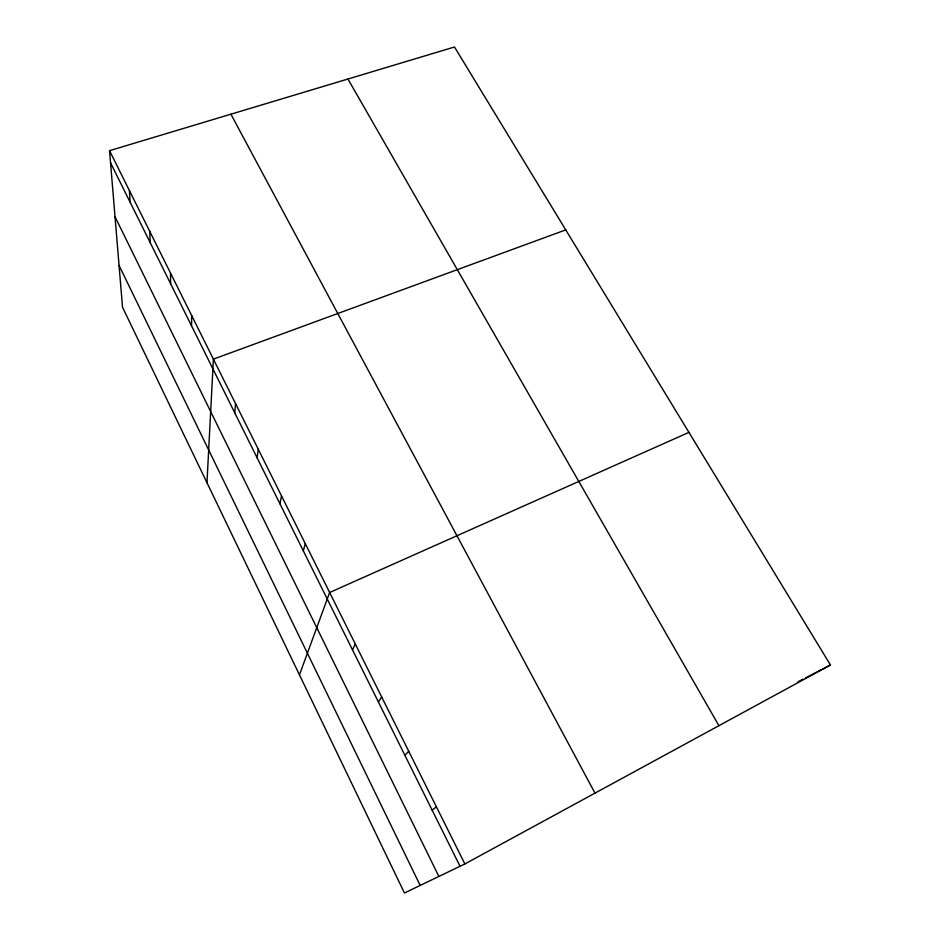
<?xml version="1.0" encoding="UTF-8"?>
<svg xmlns="http://www.w3.org/2000/svg" width="940" height="940" viewBox="0 0 940 940"><rect width="100%" height="100%" fill="white"/><g stroke="black" fill="none" stroke-linecap="round" stroke-linejoin="round"><path stroke-width="1.41" d="M191.525 325.816L191.701 315.593M206.976 482.714L213.392 359.139L565.751 229.889M234.73 412.789L235.576 403.683M257.078 457.768L258.277 449.261M279.932 503.77L281.518 495.885M303.315 550.84L305.288 543.626M299.461 674.873L329.635 592.494L688.938 432.365M352.5 649.846L355.332 644.088M378.385 701.945L381.687 696.975M404.917 755.349L408.7 751.213M432.118 810.116L436.419 806.861M464.865 863.954L830.455 664.991L454.478 47L109.545 150.67L122.529 307.274L404.447 893L464.865 863.954L109.545 150.67M798.036 681.735L803.042 679.15M805.557 677.857L830.455 664.991M347.941 79.019L718.924 725.692M230.911 114.198L594.985 793.149M110.544 162.82L460.024 866.281M115.021 216.717L438.874 876.456M119.063 265.444L420.18 885.445M129.415 190.573L130.143 202.276M149.719 231.334L150.165 242.567M170.481 273L170.622 283.739"/></g></svg>
